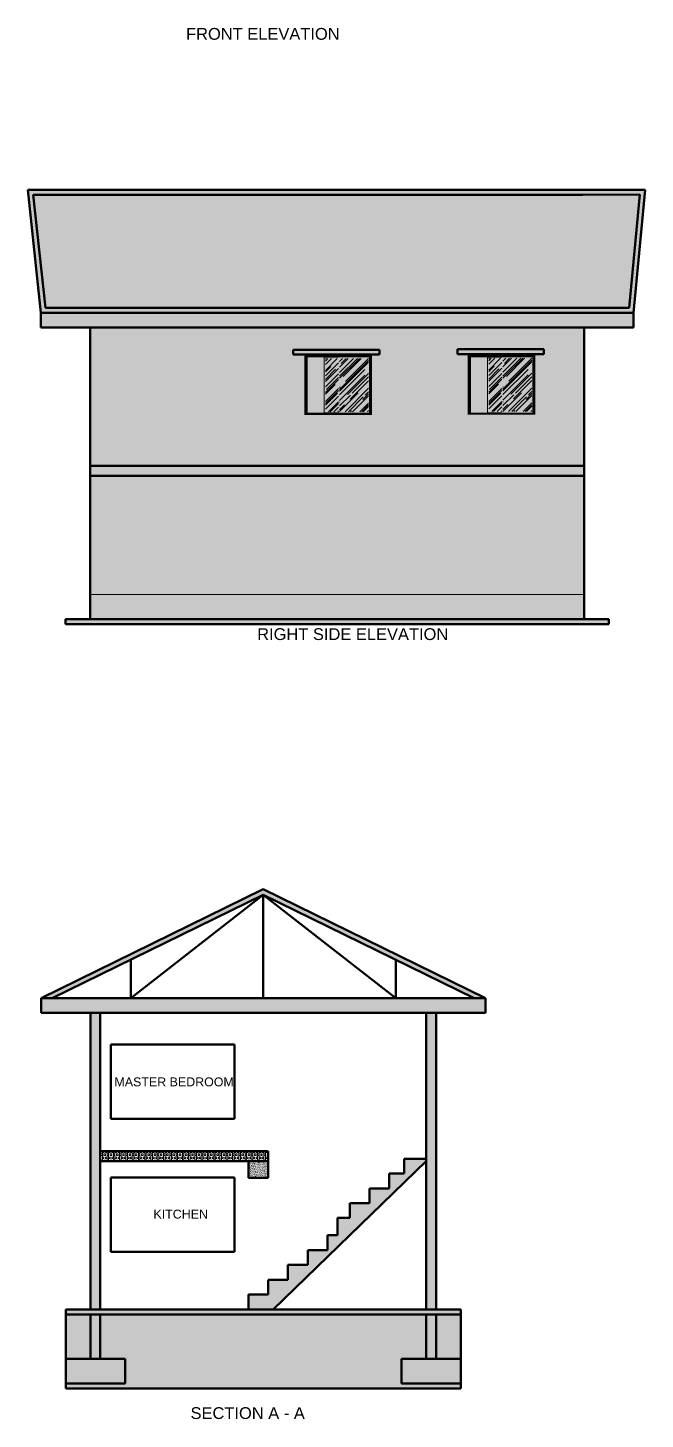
# Model space of a CAD drawing. Header units: millimetres. Extents: x -18002 to 19000, y -38859 to 21000.
# Drawn here: x -18002 to -5502, y -38859 to -10708 of the extents above; entities that cross this region are included whole.
import ezdxf

# ---------------------------------------------------------------- set-up
doc = ezdxf.new("R2010")
doc.units = ezdxf.units.MM
for name, color, linetype, lineweight in [('A Anno Text', 6, 'Continuous', 25), ('A Glaz', 4, 'Continuous', 25), ('A Wall', 7, 'Continuous', 50), ('hatch', 8, 'Continuous', 0), ('TEXT', 250, 'Continuous', 0)]:
    doc.layers.add(name, color=color, linetype=linetype, lineweight=lineweight)
for name, color, linetype, lineweight, true_color in [('elevation', 7, 'Continuous', 25, 0xf5f3c7), ('UNDER', 7, 'Continuous', 25, 0xdfc3a4), ('wall elev', 7, 'Continuous', 0, 0x9d5420)]:
    doc.layers.add(name, color=color, linetype=linetype, lineweight=lineweight, true_color=true_color)
doc.styles.get("Standard").update_dxf_attribs({"font": 'arial.ttf'})
pattern_1 = [(90, (-26176.35, -26221.85), (-127, 8e-15), []), (90, (-26144.6, -26221.85), (-127, 8e-15), []), (0, (-26176.35, -26221.85), (0, 127), [-31.75, 31.75]), (0, (-26176.35, -26190.1), (0, 127), [-31.75, 31.75]), (0, (-26176.35, -26158.35), (0, 127), [31.75, -31.75]), (0, (-26176.35, -26126.6), (0, 127), [31.75, -31.75]), (90, (-26112.85, -26221.85), (-127, 8e-15), [31.75, -31.75]), (90, (-26081.1, -26221.85), (-127, 8e-15), [31.75, -31.75])]

msp = doc.modelspace()

# ---------------------------------------------------------------- hatches: boundary and pattern name
at = {"layer": 'A Glaz', "lineweight": 25}
h = msp.add_hatch(dxfattribs=at)
h.set_pattern_fill('ANSI31', color=256, scale=0.25, angle=45, style=0)
h.set_pattern_definition([(90, (839949.8267, -270964.5062), (-0.79375, 9e-17), [])])
h.paths.add_polyline_path([(-11079, -17375), (-11079, -18500), (-12347, -18500), (-12347, -17375)])
h.paths.add_polyline_path([(-11688, -18475), (-11688, -17400), (-11104, -17400), (-11104, -18475)])
h.paths.add_polyline_path([(-11041, -17337), (-12385, -17337), (-12385, -18537), (-11041, -18537)])
h.paths.add_polyline_path([(-11688, -18475), (-11688, -17400), (-11104, -17400), (-11104, -18475)])
at = {"layer": 'A Glaz', "lineweight": 25, "ltscale": 20}
h = msp.add_hatch(color=256, dxfattribs=at)
h.set_gradient(color1=(185, 220, 233), one_color=1, tint=1, name='SPHERICAL')
h.paths.add_polyline_path([(-11713, -17400), (-11976, -17400), (-11976, -18475), (-11713, -18475)])
at = {"layer": 'A Glaz', "lineweight": 15}
h = msp.add_hatch(dxfattribs=at)
h.set_pattern_fill('AR-RROOF', color=256, scale=6.25, angle=45, style=0)
h.set_pattern_definition([(45, (-234897.35, -60730.5), (134.70384, 359.21024), [2381.25, -317.5, 793.75, -158.75]), (45, (-234804.18, -60525.08), (-261.54996, 37.04356), [476.25, -52.3875, 952.5, -119.0625]), (45, (-234936.63, -60578.96), (508.507003, 658.926293), [1270, -222.25, 635, -158.75])])
h.paths.add_polyline_path([(-11713, -17400), (-11976, -17400), (-11976, -18475), (-11713, -18475)])
h.paths.add_polyline_path([(-11104, -17400), (-11688, -17400), (-11688, -18475), (-11104, -18475)])
at = {"layer": 'A Glaz', "lineweight": 25, "ltscale": 20}
h = msp.add_hatch(color=256, dxfattribs=at)
h.set_gradient(color1=(185, 220, 233), one_color=1, tint=1, name='SPHERICAL')
h.paths.add_polyline_path([(-11104, -17400), (-11688, -17400), (-11688, -18475), (-11104, -18475)])
at = {"layer": 'A Glaz', "lineweight": 25}
h = msp.add_hatch(dxfattribs=at)
h.set_pattern_fill('ANSI31', color=256, scale=0.25, angle=45, style=0)
h.set_pattern_definition([(90, (843256.7136, -270959.524), (-0.79375, 9e-17), [])])
h.paths.add_polyline_path([(-7772, -17370), (-7772, -18495), (-9041, -18495), (-9041, -17370)])
h.paths.add_polyline_path([(-8381, -18470), (-8381, -17395), (-7797, -17395), (-7797, -18470)])
h.paths.add_polyline_path([(-7734, -17332), (-9078, -17332), (-9078, -18532), (-7734, -18532)])
h.paths.add_polyline_path([(-8381, -18470), (-8381, -17395), (-7797, -17395), (-7797, -18470)])
at = {"layer": 'A Glaz', "lineweight": 25, "ltscale": 20}
h = msp.add_hatch(color=256, dxfattribs=at)
h.set_gradient(color1=(185, 220, 233), one_color=1, tint=1, name='SPHERICAL')
h.paths.add_polyline_path([(-8406, -17395), (-8669, -17395), (-8669, -18470), (-8406, -18470)])
at = {"layer": 'A Glaz', "lineweight": 15}
h = msp.add_hatch(dxfattribs=at)
h.set_pattern_fill('AR-RROOF', color=256, scale=6.25, angle=45, style=0)
h.set_pattern_definition([(45, (-231590.46, -60725.52), (134.70384, 359.21024), [2381.25, -317.5, 793.75, -158.75]), (45, (-231497.29, -60520.1), (-261.54996, 37.04356), [476.25, -52.3875, 952.5, -119.0625]), (45, (-231629.75, -60573.98), (508.507003, 658.926293), [1270, -222.25, 635, -158.75])])
h.paths.add_polyline_path([(-8406, -17395), (-8669, -17395), (-8669, -18470), (-8406, -18470)])
h.paths.add_polyline_path([(-7797, -17395), (-8381, -17395), (-8381, -18470), (-7797, -18470)])
at = {"layer": 'A Glaz', "lineweight": 25, "ltscale": 20}
h = msp.add_hatch(color=256, dxfattribs=at)
h.set_gradient(color1=(185, 220, 233), one_color=1, tint=1, name='SPHERICAL')
h.paths.add_polyline_path([(-7797, -17395), (-8381, -17395), (-8381, -18470), (-7797, -18470)])
at = {"layer": 'elevation', "linetype": 'Continuous'}
h = msp.add_hatch(color=256, dxfattribs=at)
h.dxf.hatch_style = 1
h.paths.add_polyline_path([(-16737, -19572), (-6737, -19572), (-6737, -16772), (-16737, -16772)])
h.paths.add_polyline_path([(-12628, -17321), (-12628, -17221), (-10884, -17221), (-10884, -17321)], flags=16)
h.paths.add_polyline_path([(-9301, -17313), (-9301, -17213), (-7557, -17213), (-7557, -17313)], flags=16)
h.paths.add_polyline_path([(-16737, -19772), (-16737, -22172), (-6737, -22172), (-6737, -19772)])
at = {"layer": 'hatch', "linetype": 'Continuous'}
h = msp.add_hatch(dxfattribs=at)
h.set_pattern_fill('AR-RSHKE', color=256, scale=0.5)
h.set_pattern_definition([(0, (-66736.61, -22771.84), (323.85, 152.4), [76.2, -63.5, 88.9, -38.1, 114.3, -50.8]), (0, (-66660.41, -22765.49), (323.85, 152.4), [63.5, -241.3, 50.8, -76.2]), (0, (-66508.01, -22781.36), (323.85, 152.4), [38.1, -393.7]), (90, (-66736.61, -22771.84), (-107.95, 152.4), [146.05, -463.55]), (90, (-66660.41, -22771.84), (-107.95, 152.4), [142.875, -466.725]), (90, (-66596.91, -22771.84), (-107.95, 152.4), [133.35, -476.25]), (90, (-66508.01, -22781.36), (-107.95, 152.4), [146.05, -463.55]), (90, (-66469.91, -22781.36), (-107.95, 152.4), [146.05, -463.55]), (90, (-66355.61, -22771.84), (-107.95, 152.4), [139.7, -469.9])])
h.paths.add_polyline_path([(-17891, -14086), (-17647, -16372), (-16737, -16372), (-6737, -16372), (-5828, -16372), (-5612, -14083), (-6767, -14086)])
h = msp.add_hatch(color=256, dxfattribs=at)
h.dxf.hatch_style = 1
h.paths.add_polyline_path([(-6737, -16772), (-5737, -16772), (-5737, -16472), (-6737, -16472), (-16737, -16472), (-17737, -16472), (-17737, -16772), (-16737, -16772)])
h.paths.add_polyline_path([(-6737, -19772), (-6737, -19572), (-16737, -19572), (-16737, -19772)])
h.paths.add_polyline_path([(-12628, -17221), (-12628, -17321), (-10884, -17321), (-10884, -17221)])
h.paths.add_polyline_path([(-7557, -17213), (-9301, -17213), (-9301, -17313), (-7557, -17313)])
h = msp.add_hatch(color=256, dxfattribs=at)
h.dxf.hatch_style = 1
h.paths.add_polyline_path([(-16734, -30339), (-17734, -30339), (-17734, -30639), (-16734, -30639), (-13234, -30639), (-9734, -30639), (-8734, -30639), (-8734, -30339), (-9734, -30339)])
h = msp.add_hatch(dxfattribs=at)
h.set_pattern_fill('AR-CONC', color=256, scale=0.5)
h.set_pattern_definition([(50, (-26176.35, -26221.845), (91.09233, -7.96954), [9.525, -104.775]), (355, (-26176.35, -26221.845), (-17.6217, 95.52842), [7.62, -83.8203]), (100.45144, (-26168.76, -26222.51), (73.47062, 87.55888), [8.095, -89.04512]), (46.1842, (-26176.35, -26196.45), (135.5395, -21.02116), [14.2875, -157.1625]), (96.63556, (-26165.06, -26198.2), (118.7021, 123.7131), [12.1425, -133.5678]), (351.18415, (-26176.35, -26196.45), (118.7021, 123.7131), [11.43, -125.7299]), (21, (-26163.65, -26202.795), (75.8072, -51.1326), [9.525, -104.775]), (326, (-26163.65, -26202.795), (30.901, 92.094), [7.62, -83.82]), (71.45144, (-26157.33, -26207.06), (106.7082, 40.9614), [8.095, -89.04497]), (37.5, (-26176.35, -26221.845), (1.5443, 42.27752), [0, -82.804, 0, -85.09, 0, -84.1375]), (7.5, (-26176.35, -26221.845), (33.40983, 50.09029), [0, -48.514, 0, -80.899, 0, -32.0675]), (327.5, (-26204.67, -26221.845), (67.7953, -2.86437), [0, -31.75, 0, -99.06, 0, -131.445]), (317.5, (-26217.37, -26221.845), (74.06459, 12.71325), [0, -41.275, 0, -65.786, 0, -93.345])])
h.paths.add_polyline_path([(-16034, -37639), (-16534, -37639), (-16734, -37639), (-17234, -37639), (-17234, -38139), (-16034, -38139)])
h.paths.add_polyline_path([(-9234, -37639), (-9734, -37639), (-9934, -37639), (-10434, -37639), (-10434, -38139), (-9234, -38139)])
h.paths.add_polyline_path([(-9734, -36739), (-9934, -36739), (-9934, -37639), (-9734, -37639)])
h.paths.add_polyline_path([(-16534, -36739), (-16734, -36739), (-16734, -37639), (-16534, -37639)])
h.paths.add_polyline_path([(-9734, -33639), (-9734, -30639), (-9934, -30639), (-9934, -33639), (-9934, -36639), (-9734, -36639)])
h.paths.add_polyline_path([(-16534, -33639), (-16534, -30639), (-16734, -30639), (-16734, -33639), (-16734, -36639), (-16534, -36639)])
h = msp.add_hatch(dxfattribs=at)
h.set_pattern_fill('BOX', color=256, scale=5)
h.set_pattern_definition(pattern_1)
h.paths.add_polyline_path([(-16534, -33439), (-16534, -33639), (-13134, -33639), (-13134, -33439)])
h = msp.add_hatch(dxfattribs=at)
h.set_pattern_fill('AR-SAND', color=256)
h.set_pattern_definition([(37.5, (-26176.35, -26221.845), (-1.60003, 48.94132), [0, -38.608, 0, -43.18, 0, -41.275]), (7.5, (-26176.35, -26221.845), (44.95233, 71.6825), [0, -20.828, 0, -34.798, 0, -13.335]), (327.5, (-26207.592, -26221.845), (79.09924, 0.14372), [0, -12.7, 0, -45.72, 0, -59.69]), (317.5, (-26207.59, -26221.845), (76.35565, 22.29293), [0, -6.35, 0, -29.972, 0, -34.29])])
h.paths.add_polyline_path([(-11084, -34489), (-11484, -34489), (-11484, -34789), (-11534, -34789), (-11734, -34789), (-11734, -35139), (-11934, -35139), (-11934, -35439), (-12334, -35439), (-12334, -35739), (-12734, -35739), (-12734, -36039), (-13134, -36039), (-13134, -36339), (-13334, -36339), (-13534, -36339), (-13534, -36639), (-13034, -36639), (-9934, -33639), (-9934, -33589), (-10384, -33589), (-10384, -33889), (-10684, -33889), (-10684, -34189), (-11084, -34189)])
h = msp.add_hatch(dxfattribs=at)
h.set_pattern_fill('AR-SAND', color=256, scale=0.5)
h.set_pattern_definition([(37.5, (-26176.35, -26221.845), (-0.800016, 24.470662), [0, -19.304, 0, -21.59, 0, -20.6375]), (7.5, (-26176.35, -26221.845), (22.476164, 35.841255), [0, -10.414, 0, -17.399, 0, -6.6675]), (327.5, (-26191.971, -26221.845), (39.54962, 0.07186), [0, -6.35, 0, -22.86, 0, -29.845]), (317.5, (-26191.97, -26221.845), (38.17782, 11.146466), [0, -3.175, 0, -14.986, 0, -17.145])])
h.paths.add_polyline_path([(-13534, -33639), (-13534, -33974), (-13134, -33974), (-13134, -33639)])
h = msp.add_hatch(dxfattribs=at)
h.set_pattern_fill('BOX', color=256, scale=5)
h.set_pattern_definition(pattern_1)
h.paths.add_polyline_path([(-9234, -36739), (-9234, -36639), (-17234, -36639), (-17234, -36739)])
at = {"layer": 'TEXT', "linetype": 'Continuous'}
h = msp.add_hatch(color=256, dxfattribs=at)
h.dxf.hatch_style = 1
h.paths.add_polyline_path([(-16737, -22772), (-6737, -22772), (-6237, -22772), (-6237, -22672), (-6737, -22672), (-16737, -22672), (-17237, -22672), (-17237, -22772)])
h.paths.add_polyline_path([(-6737, -16472), (-5737, -16472), (-5502, -13983), (-6768, -13986), (-18002, -13986), (-17737, -16472), (-16737, -16472)])
h.paths.add_polyline_path([(-16737, -16372), (-17647, -16372), (-17891, -14086), (-6767, -14086), (-5612, -14083), (-5828, -16372), (-6737, -16372)], flags=16)
h = msp.add_hatch(color=256, dxfattribs=at)
h.dxf.hatch_style = 1
h.paths.add_polyline_path([(-17734, -30339), (-17507, -30339), (-13234, -28250), (-8962, -30339), (-8734, -30339), (-13234, -28139)])
at = {"layer": 'UNDER', "linetype": 'Continuous'}
h = msp.add_hatch(dxfattribs=at)
h.set_pattern_fill('EARTH', color=256, scale=10)
h.set_pattern_definition([(0, (-26176.35, -26221.845), (63.5, 63.5), [63.5, -63.5]), (0, (-26176.35, -26198.03), (63.5, 63.5), [63.5, -63.5]), (0, (-26176.35, -26174.22), (63.5, 63.5), [63.5, -63.5]), (90, (-26168.41, -26166.28), (-63.5, 63.5), [63.5, -63.5]), (90, (-26144.6, -26166.28), (-63.5, 63.5), [63.5, -63.5]), (90, (-26120.79, -26166.28), (-63.5, 63.5), [63.5, -63.5])])
h.paths.add_polyline_path([(-9234, -38239), (-9234, -38139), (-10434, -38139), (-10434, -37639), (-9934, -37639), (-9934, -36739), (-16534, -36739), (-16534, -37639), (-16034, -37639), (-16034, -38139), (-17234, -38139), (-17234, -38239)])
h.paths.add_polyline_path([(-16734, -36739), (-17234, -36739), (-17234, -37639), (-16734, -37639)], flags=17)
h.paths.add_polyline_path([(-9234, -36739), (-9734, -36739), (-9734, -37639), (-9234, -37639)], flags=17)
at = {"layer": 'wall elev', "linetype": 'Continuous'}
h = msp.add_hatch(dxfattribs=at)
h.set_pattern_fill('AR-HBONE', color=256, scale=0.5)
h.set_pattern_definition([(45, (-66736.61, -22771.835), (0, 71.84205), [152.4, -50.8]), (135, (-66700.69, -22735.914), (7e-15, 71.84205), [152.4, -50.8])])
h.paths.add_polyline_path([(-16737, -22172), (-16737, -22672), (-6737, -22672), (-6737, -22172)])

# ---------------------------------------------------------------- linework, layer by layer
at = {"layer": 'A Glaz', "lineweight": 20}
for points in [[(-11713, -17375), (-12001, -17375), (-12001, -18500), (-11713, -18500)], [(-8406, -17370), (-8694, -17370), (-8694, -18495), (-8406, -18495)]]:
    msp.add_lwpolyline(points, dxfattribs=at)
at = {"layer": 'A Wall', "linetype": 'Continuous'}
for p, q in [((-17737, -16472), (-18002, -13986)), ((-18002, -13986), (-6768, -13986)), ((-5502, -13983), (-6768, -13986)), ((-5737, -16472), (-5502, -13983)), ((-17647, -16372), (-17891, -14086)), ((-17891, -14086), (-6768, -14086)), ((-5612, -14083), (-6767, -14086)), ((-5828, -16372), (-5612, -14083)), ((-16737, -16472), (-17737, -16472)), ((-17737, -16472), (-17737, -16772)), ((-16737, -16372), (-17647, -16372)), ((-16737, -16372), (-6737, -16372)), ((-16737, -16472), (-6737, -16472)), ((-6737, -16372), (-5828, -16372)), ((-6737, -16472), (-5737, -16472)), ((-5737, -16472), (-5737, -16772)), ((-16737, -16772), (-17737, -16772)), ((-16737, -19772), (-16737, -16772)), ((-16737, -16772), (-6737, -16772)), ((-6737, -16772), (-6737, -19772)), ((-6737, -16772), (-5737, -16772)), ((-12628, -17221), (-10884, -17221)), ((-12628, -17221), (-12628, -17321)), ((-12628, -17321), (-10884, -17321)), ((-10884, -17221), (-10884, -17321)), ((-9301, -17213), (-7557, -17213)), ((-9301, -17213), (-9301, -17313)), ((-9301, -17313), (-7557, -17313)), ((-7557, -17213), (-7557, -17313)), ((-16737, -19572), (-6737, -19572)), ((-16737, -22672), (-16737, -19772)), ((-16737, -19772), (-6737, -19772)), ((-6737, -19772), (-6737, -22672)), ((-16737, -22672), (-17237, -22672)), ((-17237, -22672), (-17237, -22772)), ((-16737, -22772), (-17237, -22772)), ((-16737, -22672), (-6737, -22672)), ((-16737, -22772), (-6737, -22772)), ((-6737, -22672), (-6237, -22672)), ((-6737, -22772), (-6237, -22772)), ((-6237, -22672), (-6237, -22772)), ((-13234, -28139), (-17734, -30339)), ((-13234, -28139), (-8734, -30339)), ((-13234, -28250), (-17507, -30339)), ((-15917, -30339), (-13234, -28250)), ((-13234, -30339), (-13234, -28250)), ((-13234, -28250), (-8962, -30339)), ((-13234, -28250), (-10552, -30339)), ((-15917, -30339), (-15917, -29562)), ((-10552, -30339), (-10552, -29562)), ((-16734, -30339), (-17734, -30339)), ((-17734, -30339), (-17734, -30639)), ((-16734, -30339), (-9734, -30339)), ((-8962, -30339), (-10552, -30339)), ((-9734, -30339), (-8734, -30339)), ((-8734, -30339), (-8734, -30639)), ((-16734, -30639), (-17734, -30639)), ((-16734, -33639), (-16734, -30639)), ((-16734, -30639), (-9734, -30639)), ((-16734, -30639), (-13234, -30639)), ((-16534, -33639), (-16534, -30639)), ((-9934, -30639), (-9934, -33639)), ((-9734, -30639), (-9734, -33639)), ((-9734, -30639), (-8734, -30639)), ((-16318, -31282), (-14318, -31282)), ((-16318, -31282), (-16318, -32782)), ((-14318, -31282), (-13818, -31282)), ((-13818, -31282), (-13818, -32782)), ((-16318, -32782), (-13818, -32782)), ((-16534, -33439), (-13134, -33439)), ((-13134, -33974), (-13134, -33439)), ((-16734, -36639), (-16734, -33639)), ((-16534, -33639), (-13134, -33639)), ((-16534, -36639), (-16534, -33639)), ((-13534, -33974), (-13534, -33639)), ((-9934, -33639), (-13034, -36639)), ((-10384, -33889), (-10384, -33589)), ((-10384, -33589), (-9934, -33589)), ((-9934, -33639), (-9934, -36639)), ((-9734, -33639), (-9734, -36639)), ((-16318, -33971), (-14318, -33971)), ((-16318, -33971), (-16318, -35471)), ((-14318, -33971), (-13818, -33971)), ((-13818, -33971), (-13818, -35471)), ((-13534, -33974), (-13134, -33974)), ((-10684, -34189), (-10684, -33889)), ((-10684, -33889), (-10384, -33889)), ((-11084, -34489), (-11084, -34189)), ((-11084, -34189), (-10684, -34189)), ((-11484, -34789), (-11484, -34489)), ((-11484, -34489), (-11084, -34489)), ((-11734, -35139), (-11734, -34789)), ((-11734, -34789), (-11534, -34789)), ((-11534, -34789), (-11484, -34789)), ((-11934, -35439), (-11934, -35139)), ((-11934, -35139), (-11734, -35139)), ((-12334, -35739), (-12334, -35439)), ((-12334, -35439), (-11934, -35439)), ((-16318, -35471), (-13818, -35471)), ((-12734, -36039), (-12734, -35739)), ((-12734, -35739), (-12334, -35739)), ((-13134, -36339), (-13134, -36039)), ((-13134, -36039), (-12734, -36039)), ((-13534, -36639), (-13534, -36339)), ((-13534, -36339), (-13334, -36339)), ((-13334, -36339), (-13134, -36339)), ((-17234, -36639), (-9234, -36639)), ((-17234, -36639), (-17234, -36739)), ((-17234, -36639), (-16734, -36639)), ((-17234, -36739), (-9234, -36739)), ((-17234, -36739), (-17234, -38239)), ((-16734, -36739), (-16734, -37639)), ((-16534, -37639), (-16534, -36739)), ((-13034, -36639), (-13534, -36639)), ((-9934, -37639), (-9934, -36739)), ((-9734, -36739), (-9734, -37639)), ((-9234, -36639), (-9234, -36739)), ((-9234, -36739), (-9234, -38239)), ((-16734, -37639), (-17234, -37639)), ((-17234, -37639), (-17234, -38139)), ((-16734, -37639), (-16534, -37639)), ((-16534, -37639), (-16034, -37639)), ((-16034, -37639), (-16034, -38139)), ((-9934, -37639), (-10434, -37639)), ((-10434, -37639), (-10434, -38139)), ((-9734, -37639), (-9934, -37639)), ((-9734, -37639), (-9234, -37639)), ((-9234, -37639), (-9234, -38139)), ((-17234, -38139), (-16034, -38139)), ((-9234, -38239), (-17234, -38239)), ((-10434, -38139), (-9234, -38139))]:
    msp.add_line(p, q, dxfattribs=at)
at = {"layer": 'wall elev', "linetype": 'Continuous'}
msp.add_line((-16737, -22172), (-6737, -22172), dxfattribs=at)

# ---------------------------------------------------------------- texts
at = {"layer": 'A Anno Text'}
for s, height, p in [('FRONT ELEVATION', 238.48, (-14798, -10950)), ('RIGHT SIDE ELEVATION', 238.48, (-13358, -23095)), ('MASTER BEDROOM', 180, (-16248, -32125)), ('KITCHEN', 180, (-15458, -34800)), ('SECTION A - A', 238.48, (-14707, -38856))]:
    msp.add_text(s, height=height, dxfattribs=at).set_placement(p)

doc.saveas('drawing.dxf')
